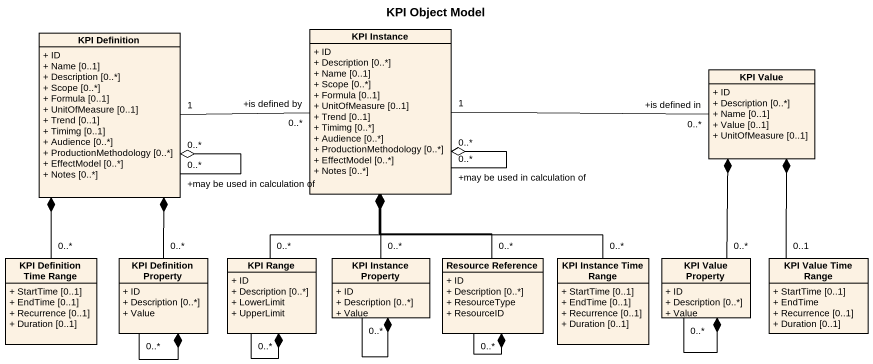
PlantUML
@startuml
title KPI Object Model
hide circle
hide empty members
skinparam classAttributeIconSize 0
class "KPI Definition" as KPI_Definition {
  + ID
  + Name [0..1]
  + Description [0..*]
  + Scope [0..*]
  + Formula [0..1]
  + UnitOfMeasure [0..1]
  + Trend [0..1]
  + Timimg [0..1]
  + Audience [0..*]
  + ProductionMethodology [0..*]
  + EffectModel [0..*]
  + Notes [0..*]
}
class "KPI Instance" as KPI_Instance {
  + ID
  + Description [0..*]
  + Name [0..1]
  + Scope [0..*]
  + Formula [0..1]
  + UnitOfMeasure [0..1]
  + Trend [0..1]
  + Timimg [0..*]
  + Audience [0..*]
  + ProductionMethodology [0..*]
  + EffectModel [0..*]
  + Notes [0..*]
}
class "KPI Value" as KPI_Value {
  + ID
  + Description [0..*]
  + Name [0..1]
  + Value [0..1]
  + UnitOfMeasure [0..1]
}
class "KPI Definition Time Range" as KPI_Definition_Time_Range {
  + StartTime [0..1]
  + EndTime [0..1]
  + Recurrence [0..1]
  + Duration [0..1]
}
class "KPI Definition Property" as KPI_Definition_Property {
  + ID
  + Description [0..*]
  + Value
}
class "KPI Range" as KPI_Range {
  + ID
  + Description [0..*]
  + LowerLimit
  + UpperLimit
}
class "KPI Instance Property" as KPI_Instance_Property {
  + ID
  + Description [0..*]
  + Value
}
class "Resource Reference" as Resource_Reference {
  + ID
  + Description [0..*]
  + ResourceType
  + ResourceID
}
class "KPI Instance Time Range" as KPI_Instance_Time_Range {
  + StartTime [0..1]
  + EndTime [0..1]
  + Recurrence [0..1]
  + Duration [0..1]
}
class "KPI Value Property" as KPI_Value_Property {
  + ID
  + Description [0..*]
  + Value
}
class "KPI Value Time Range" as KPI_Value_Time_Range {
  + StartTime [0..1]
  + EndTime
  + Recurrence [0..1]
  + Duration [0..1]
}
KPI_Definition "+may be used in calculation of\n0..*" --o "0..*" KPI_Definition
KPI_Definition "1" -right- "+is defined by\n0..*" KPI_Instance
KPI_Instance "+may be used in calculation of\n0..*" --o "0..*" KPI_Instance
KPI_Instance "1" -right- "+is defined in\n0..*" KPI_Value
KPI_Definition_Time_Range "0..*" -up-* KPI_Definition
KPI_Definition_Property "0..*" -up-* KPI_Definition
KPI_Definition_Property "0..*" --* KPI_Definition_Property
KPI_Range "0..*" -up-* KPI_Instance
KPI_Range "0..*" --* KPI_Range
KPI_Instance_Property "0..*" -up-* KPI_Instance
KPI_Instance_Property "0..*" --* KPI_Instance_Property
Resource_Reference "0..*" -up-* KPI_Instance
Resource_Reference "0..*" --* Resource_Reference
KPI_Instance_Time_Range "0..*" -up-* KPI_Instance
KPI_Value_Property "0..*" -up-* KPI_Value
KPI_Value_Property "0..*" --* KPI_Value_Property
KPI_Value_Time_Range "0..1" -up-* KPI_Value
@enduml
